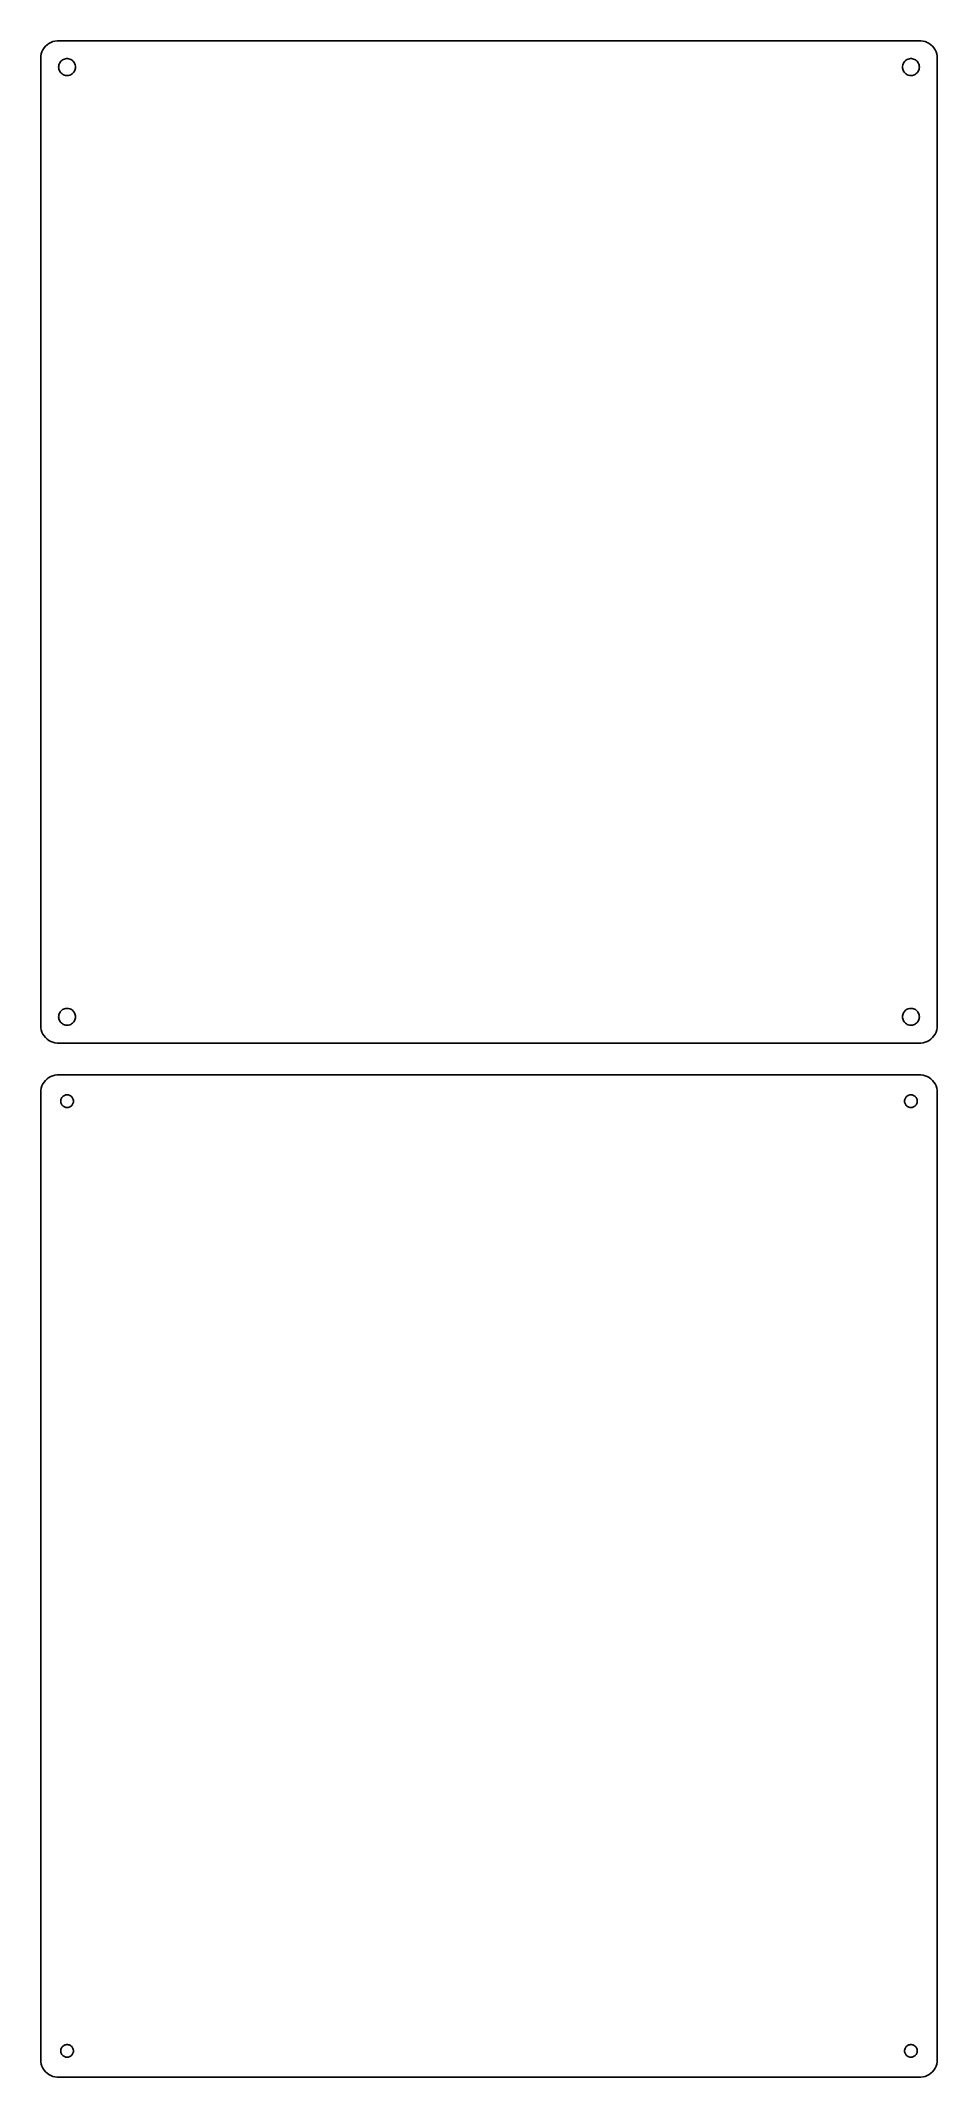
# Model space of a CAD drawing. Header units: metres. Extents: x -128 to 128, y 152 to 730.
import ezdxf

# ---------------------------------------------------------------- set-up
doc = ezdxf.new("R2010")
doc.units = ezdxf.units.M

msp = doc.modelspace()

# ---------------------------------------------------------------- linework, layer by layer
for p, q in [((-125.179, 729.722), (-125.687, 729.353)), ((-124.629, 730.024), (-125.179, 729.722)), ((-124.045, 730.255), (-124.629, 730.024)), ((-123.437, 730.411), (-124.045, 730.255)), ((-122.814, 730.49), (-123.437, 730.411)), ((122.814, 730.49), (-122.814, 730.49)), ((123.437, 730.411), (122.814, 730.49)), ((124.045, 730.255), (123.437, 730.411)), ((124.629, 730.024), (124.045, 730.255)), ((125.179, 729.722), (124.629, 730.024)), ((125.687, 729.353), (125.179, 729.722)), ((-127.461, 726.127), (-127.5, 725.5)), ((-127.5, 725.5), (-127.5, 450.5)), ((-127.343, 726.743), (-127.461, 726.127)), ((-127.149, 727.341), (-127.343, 726.743)), ((-126.882, 727.909), (-127.149, 727.341)), ((-126.545, 728.439), (-126.882, 727.909)), ((-126.145, 728.923), (-126.545, 728.439)), ((-125.687, 729.353), (-126.145, 728.923)), ((-122.325, 723.597), (-122.231, 723.883)), ((-122.231, 723.883), (-122.103, 724.156)), ((-122.103, 724.156), (-121.942, 724.411)), ((-121.942, 724.411), (-121.75, 724.643)), ((-121.75, 724.643), (-121.53, 724.849)), ((-121.53, 724.849), (-121.286, 725.026)), ((-121.286, 725.026), (-121.022, 725.172)), ((-121.022, 725.172), (-120.742, 725.283)), ((-120.742, 725.283), (-120.45, 725.357)), ((-120.45, 725.357), (-120.151, 725.395)), ((-120.151, 725.395), (-119.849, 725.395)), ((-119.849, 725.395), (-119.55, 725.357)), ((-119.55, 725.357), (-119.258, 725.283)), ((-119.258, 725.283), (-118.978, 725.172)), ((-118.978, 725.172), (-118.714, 725.026)), ((-118.714, 725.026), (-118.47, 724.849)), ((-118.47, 724.849), (-118.25, 724.643)), ((-118.25, 724.643), (-118.058, 724.411)), ((-118.058, 724.411), (-117.897, 724.156)), ((-117.897, 724.156), (-117.769, 723.883)), ((-117.769, 723.883), (-117.675, 723.597)), ((117.675, 723.597), (117.769, 723.883)), ((117.769, 723.883), (117.897, 724.156)), ((117.897, 724.156), (118.058, 724.411)), ((118.058, 724.411), (118.25, 724.643)), ((118.25, 724.643), (118.47, 724.849)), ((118.47, 724.849), (118.714, 725.026)), ((118.714, 725.026), (118.978, 725.172)), ((118.978, 725.172), (119.258, 725.283)), ((119.258, 725.283), (119.55, 725.357)), ((119.55, 725.357), (119.849, 725.395)), ((119.849, 725.395), (120.151, 725.395)), ((120.151, 725.395), (120.45, 725.357)), ((120.45, 725.357), (120.742, 725.283)), ((120.742, 725.283), (121.022, 725.172)), ((121.022, 725.172), (121.286, 725.026)), ((121.286, 725.026), (121.53, 724.849)), ((121.53, 724.849), (121.75, 724.643)), ((121.75, 724.643), (121.942, 724.411)), ((121.942, 724.411), (122.103, 724.156)), ((122.103, 724.156), (122.231, 723.883)), ((122.231, 723.883), (122.325, 723.597)), ((126.145, 728.923), (125.687, 729.353)), ((126.545, 728.439), (126.145, 728.923)), ((126.882, 727.909), (126.545, 728.439)), ((127.149, 727.341), (126.882, 727.909)), ((127.343, 726.743), (127.149, 727.341)), ((127.461, 726.127), (127.343, 726.743)), ((127.5, 725.5), (127.461, 726.127)), ((127.5, 450.5), (127.5, 725.5)), ((-122.4, 723), (-122.381, 723.301)), ((-122.381, 722.699), (-122.4, 723)), ((-122.381, 723.301), (-122.325, 723.597)), ((-122.325, 722.403), (-122.381, 722.699)), ((-122.231, 722.117), (-122.325, 722.403)), ((-122.103, 721.844), (-122.231, 722.117)), ((-121.942, 721.589), (-122.103, 721.844)), ((-121.75, 721.357), (-121.942, 721.589)), ((-121.53, 721.151), (-121.75, 721.357)), ((-121.286, 720.974), (-121.53, 721.151)), ((-121.022, 720.828), (-121.286, 720.974)), ((-120.742, 720.717), (-121.022, 720.828)), ((-120.45, 720.643), (-120.742, 720.717)), ((-120.151, 720.605), (-120.45, 720.643)), ((-119.849, 720.605), (-120.151, 720.605)), ((-119.55, 720.643), (-119.849, 720.605)), ((-119.258, 720.717), (-119.55, 720.643)), ((-118.978, 720.828), (-119.258, 720.717)), ((-118.714, 720.974), (-118.978, 720.828)), ((-118.47, 721.151), (-118.714, 720.974)), ((-118.25, 721.357), (-118.47, 721.151)), ((-118.058, 721.589), (-118.25, 721.357)), ((-117.897, 721.844), (-118.058, 721.589)), ((-117.769, 722.117), (-117.897, 721.844)), ((-117.675, 722.403), (-117.769, 722.117)), ((-117.675, 723.597), (-117.619, 723.301)), ((-117.619, 722.699), (-117.675, 722.403)), ((-117.619, 723.301), (-117.6, 723)), ((-117.6, 723), (-117.619, 722.699)), ((117.6, 723), (117.619, 723.301)), ((117.619, 722.699), (117.6, 723)), ((117.619, 723.301), (117.675, 723.597)), ((117.675, 722.403), (117.619, 722.699)), ((117.769, 722.117), (117.675, 722.403)), ((117.897, 721.844), (117.769, 722.117)), ((118.058, 721.589), (117.897, 721.844)), ((118.25, 721.357), (118.058, 721.589)), ((118.47, 721.151), (118.25, 721.357)), ((118.714, 720.974), (118.47, 721.151)), ((118.978, 720.828), (118.714, 720.974)), ((119.258, 720.717), (118.978, 720.828)), ((119.55, 720.643), (119.258, 720.717)), ((119.849, 720.605), (119.55, 720.643)), ((120.151, 720.605), (119.849, 720.605)), ((120.45, 720.643), (120.151, 720.605)), ((120.742, 720.717), (120.45, 720.643)), ((121.022, 720.828), (120.742, 720.717)), ((121.286, 720.974), (121.022, 720.828)), ((121.53, 721.151), (121.286, 720.974)), ((121.75, 721.357), (121.53, 721.151)), ((121.942, 721.589), (121.75, 721.357)), ((122.103, 721.844), (121.942, 721.589)), ((122.231, 722.117), (122.103, 721.844)), ((122.325, 722.403), (122.231, 722.117)), ((122.325, 723.597), (122.381, 723.301)), ((122.381, 722.699), (122.325, 722.403)), ((122.381, 723.301), (122.4, 723)), ((122.4, 723), (122.381, 722.699)), ((-122.4, 453), (-122.381, 453.301)), ((-122.381, 452.699), (-122.4, 453)), ((-122.381, 453.301), (-122.325, 453.597)), ((-122.325, 452.403), (-122.381, 452.699)), ((-122.325, 453.597), (-122.231, 453.883)), ((-122.231, 452.117), (-122.325, 452.403)), ((-122.231, 453.883), (-122.103, 454.156)), ((-122.103, 451.844), (-122.231, 452.117)), ((-122.103, 454.156), (-121.942, 454.411)), ((-121.942, 451.589), (-122.103, 451.844)), ((-121.942, 454.411), (-121.75, 454.643)), ((-121.75, 454.643), (-121.53, 454.849)), ((-121.53, 454.849), (-121.286, 455.026)), ((-121.286, 455.026), (-121.022, 455.172)), ((-121.022, 455.172), (-120.742, 455.283)), ((-120.742, 455.283), (-120.45, 455.357)), ((-120.45, 455.357), (-120.151, 455.395)), ((-120.151, 455.395), (-119.849, 455.395)), ((-119.849, 455.395), (-119.55, 455.357)), ((-119.55, 455.357), (-119.258, 455.283)), ((-119.258, 455.283), (-118.978, 455.172)), ((-118.978, 455.172), (-118.714, 455.026)), ((-118.714, 455.026), (-118.47, 454.849)), ((-118.47, 454.849), (-118.25, 454.643)), ((-118.25, 454.643), (-118.058, 454.411)), ((-118.058, 454.411), (-117.897, 454.156)), ((-117.897, 451.844), (-118.058, 451.589)), ((-117.897, 454.156), (-117.769, 453.883)), ((-117.769, 452.117), (-117.897, 451.844)), ((-117.769, 453.883), (-117.675, 453.597)), ((-117.675, 452.403), (-117.769, 452.117)), ((-117.675, 453.597), (-117.619, 453.301)), ((-117.619, 452.699), (-117.675, 452.403)), ((-117.619, 453.301), (-117.6, 453)), ((-117.6, 453), (-117.619, 452.699)), ((117.6, 453), (117.619, 453.301)), ((117.619, 452.699), (117.6, 453)), ((117.619, 453.301), (117.675, 453.597)), ((117.675, 452.403), (117.619, 452.699)), ((117.675, 453.597), (117.769, 453.883)), ((117.769, 452.117), (117.675, 452.403)), ((117.769, 453.883), (117.897, 454.156)), ((117.897, 451.844), (117.769, 452.117)), ((117.897, 454.156), (118.058, 454.411)), ((118.058, 451.589), (117.897, 451.844)), ((118.058, 454.411), (118.25, 454.643)), ((118.25, 454.643), (118.47, 454.849)), ((118.47, 454.849), (118.714, 455.026)), ((118.714, 455.026), (118.978, 455.172)), ((118.978, 455.172), (119.258, 455.283)), ((119.258, 455.283), (119.55, 455.357)), ((119.55, 455.357), (119.849, 455.395)), ((119.849, 455.395), (120.151, 455.395)), ((120.151, 455.395), (120.45, 455.357)), ((120.45, 455.357), (120.742, 455.283)), ((120.742, 455.283), (121.022, 455.172)), ((121.022, 455.172), (121.286, 455.026)), ((121.286, 455.026), (121.53, 454.849)), ((121.53, 454.849), (121.75, 454.643)), ((121.75, 454.643), (121.942, 454.411)), ((121.942, 454.411), (122.103, 454.156)), ((122.103, 451.844), (121.942, 451.589)), ((122.103, 454.156), (122.231, 453.883)), ((122.231, 452.117), (122.103, 451.844)), ((122.231, 453.883), (122.325, 453.597)), ((122.325, 452.403), (122.231, 452.117)), ((122.325, 453.597), (122.381, 453.301)), ((122.381, 452.699), (122.325, 452.403)), ((122.381, 453.301), (122.4, 453)), ((122.4, 453), (122.381, 452.699)), ((-127.5, 450.5), (-127.461, 449.873)), ((-127.461, 449.873), (-127.343, 449.257)), ((-127.343, 449.257), (-127.149, 448.659)), ((-127.149, 448.659), (-126.882, 448.091)), ((-126.882, 448.091), (-126.545, 447.561)), ((-126.545, 447.561), (-126.145, 447.077)), ((-126.145, 447.077), (-125.687, 446.647)), ((-125.687, 446.647), (-125.179, 446.278)), ((-125.179, 446.278), (-124.629, 445.976)), ((-124.629, 445.976), (-124.045, 445.745)), ((-121.75, 451.357), (-121.942, 451.589)), ((-121.53, 451.151), (-121.75, 451.357)), ((-121.286, 450.974), (-121.53, 451.151)), ((-121.022, 450.828), (-121.286, 450.974)), ((-120.742, 450.717), (-121.022, 450.828)), ((-120.45, 450.643), (-120.742, 450.717)), ((-120.151, 450.605), (-120.45, 450.643)), ((-119.849, 450.605), (-120.151, 450.605)), ((-119.55, 450.643), (-119.849, 450.605)), ((-119.258, 450.717), (-119.55, 450.643)), ((-118.978, 450.828), (-119.258, 450.717)), ((-118.714, 450.974), (-118.978, 450.828)), ((-118.47, 451.151), (-118.714, 450.974)), ((-118.25, 451.357), (-118.47, 451.151)), ((-118.058, 451.589), (-118.25, 451.357)), ((118.25, 451.357), (118.058, 451.589)), ((118.47, 451.151), (118.25, 451.357)), ((118.714, 450.974), (118.47, 451.151)), ((118.978, 450.828), (118.714, 450.974)), ((119.258, 450.717), (118.978, 450.828)), ((119.55, 450.643), (119.258, 450.717)), ((119.849, 450.605), (119.55, 450.643)), ((120.151, 450.605), (119.849, 450.605)), ((120.45, 450.643), (120.151, 450.605)), ((120.742, 450.717), (120.45, 450.643)), ((121.022, 450.828), (120.742, 450.717)), ((121.286, 450.974), (121.022, 450.828)), ((121.53, 451.151), (121.286, 450.974)), ((121.75, 451.357), (121.53, 451.151)), ((121.942, 451.589), (121.75, 451.357)), ((124.045, 445.745), (124.629, 445.976)), ((124.629, 445.976), (125.179, 446.278)), ((125.179, 446.278), (125.687, 446.647)), ((125.687, 446.647), (126.145, 447.077)), ((126.145, 447.077), (126.545, 447.561)), ((126.545, 447.561), (126.882, 448.091)), ((126.882, 448.091), (127.149, 448.659)), ((127.149, 448.659), (127.343, 449.257)), ((127.343, 449.257), (127.461, 449.873)), ((127.461, 449.873), (127.5, 450.5)), ((-124.045, 445.745), (-123.437, 445.589)), ((-123.437, 445.589), (-122.814, 445.51)), ((-122.814, 445.51), (122.814, 445.51)), ((122.814, 445.51), (123.437, 445.589)), ((123.437, 445.589), (124.045, 445.745)), ((-126.545, 434.439), (-126.882, 433.909)), ((-126.145, 434.923), (-126.545, 434.439)), ((-125.687, 435.353), (-126.145, 434.923)), ((-125.179, 435.722), (-125.687, 435.353)), ((-124.629, 436.024), (-125.179, 435.722)), ((-124.045, 436.255), (-124.629, 436.024)), ((-123.437, 436.411), (-124.045, 436.255)), ((-122.814, 436.49), (-123.437, 436.411)), ((122.814, 436.49), (-122.814, 436.49)), ((123.437, 436.411), (122.814, 436.49)), ((124.045, 436.255), (123.437, 436.411)), ((124.629, 436.024), (124.045, 436.255)), ((125.179, 435.722), (124.629, 436.024)), ((125.687, 435.353), (125.179, 435.722)), ((126.145, 434.923), (125.687, 435.353)), ((126.545, 434.439), (126.145, 434.923)), ((126.882, 433.909), (126.545, 434.439)), ((-127.461, 432.127), (-127.5, 431.5)), ((-127.5, 431.5), (-127.5, 156.5)), ((-127.343, 432.743), (-127.461, 432.127)), ((-127.149, 433.341), (-127.343, 432.743)), ((-126.882, 433.909), (-127.149, 433.341)), ((-121.8, 429), (-121.786, 429.226)), ((-121.786, 428.774), (-121.8, 429)), ((-121.786, 429.226), (-121.743, 429.448)), ((-121.743, 428.552), (-121.786, 428.774)), ((-121.743, 429.448), (-121.674, 429.663)), ((-121.674, 428.337), (-121.743, 428.552)), ((-121.674, 429.663), (-121.577, 429.867)), ((-121.577, 429.867), (-121.456, 430.058)), ((-121.456, 430.058), (-121.312, 430.232)), ((-121.312, 430.232), (-121.147, 430.387)), ((-121.147, 430.387), (-120.964, 430.52)), ((-120.964, 430.52), (-120.766, 430.629)), ((-120.766, 430.629), (-120.556, 430.712)), ((-120.556, 430.712), (-120.337, 430.768)), ((-120.337, 430.768), (-120.113, 430.796)), ((-120.113, 430.796), (-119.887, 430.796)), ((-119.887, 430.796), (-119.663, 430.768)), ((-119.663, 430.768), (-119.444, 430.712)), ((-119.444, 430.712), (-119.234, 430.629)), ((-119.234, 430.629), (-119.036, 430.52)), ((-119.036, 430.52), (-118.853, 430.387)), ((-118.853, 430.387), (-118.688, 430.232)), ((-118.688, 430.232), (-118.544, 430.058)), ((-118.544, 430.058), (-118.423, 429.867)), ((-118.423, 429.867), (-118.326, 429.663)), ((-118.326, 429.663), (-118.257, 429.448)), ((-118.257, 428.552), (-118.326, 428.337)), ((-118.257, 429.448), (-118.214, 429.226)), ((-118.214, 428.774), (-118.257, 428.552)), ((-118.214, 429.226), (-118.2, 429)), ((-118.2, 429), (-118.214, 428.774)), ((118.2, 429), (118.214, 429.226)), ((118.214, 428.774), (118.2, 429)), ((118.214, 429.226), (118.257, 429.448)), ((118.257, 428.552), (118.214, 428.774)), ((118.257, 429.448), (118.326, 429.663)), ((118.326, 428.337), (118.257, 428.552)), ((118.326, 429.663), (118.423, 429.867)), ((118.423, 429.867), (118.544, 430.058)), ((118.544, 430.058), (118.688, 430.232)), ((118.688, 430.232), (118.853, 430.387)), ((118.853, 430.387), (119.036, 430.52)), ((119.036, 430.52), (119.234, 430.629)), ((119.234, 430.629), (119.444, 430.712)), ((119.444, 430.712), (119.663, 430.768)), ((119.663, 430.768), (119.887, 430.796)), ((119.887, 430.796), (120.113, 430.796)), ((120.113, 430.796), (120.337, 430.768)), ((120.337, 430.768), (120.556, 430.712)), ((120.556, 430.712), (120.766, 430.629)), ((120.766, 430.629), (120.964, 430.52)), ((120.964, 430.52), (121.147, 430.387)), ((121.147, 430.387), (121.312, 430.232)), ((121.312, 430.232), (121.456, 430.058)), ((121.456, 430.058), (121.577, 429.867)), ((121.577, 429.867), (121.674, 429.663)), ((121.674, 429.663), (121.743, 429.448)), ((121.743, 428.552), (121.674, 428.337)), ((121.743, 429.448), (121.786, 429.226)), ((121.786, 428.774), (121.743, 428.552)), ((121.786, 429.226), (121.8, 429)), ((121.8, 429), (121.786, 428.774)), ((127.149, 433.341), (126.882, 433.909)), ((127.343, 432.743), (127.149, 433.341)), ((127.461, 432.127), (127.343, 432.743)), ((127.5, 431.5), (127.461, 432.127)), ((127.5, 156.5), (127.5, 431.5)), ((-121.577, 428.133), (-121.674, 428.337)), ((-121.456, 427.942), (-121.577, 428.133)), ((-121.312, 427.768), (-121.456, 427.942)), ((-121.147, 427.613), (-121.312, 427.768)), ((-120.964, 427.48), (-121.147, 427.613)), ((-120.766, 427.371), (-120.964, 427.48)), ((-120.556, 427.288), (-120.766, 427.371)), ((-120.337, 427.232), (-120.556, 427.288)), ((-120.113, 427.204), (-120.337, 427.232)), ((-119.887, 427.204), (-120.113, 427.204)), ((-119.663, 427.232), (-119.887, 427.204)), ((-119.444, 427.288), (-119.663, 427.232)), ((-119.234, 427.371), (-119.444, 427.288)), ((-119.036, 427.48), (-119.234, 427.371)), ((-118.853, 427.613), (-119.036, 427.48)), ((-118.688, 427.768), (-118.853, 427.613)), ((-118.544, 427.942), (-118.688, 427.768)), ((-118.423, 428.133), (-118.544, 427.942)), ((-118.326, 428.337), (-118.423, 428.133)), ((118.423, 428.133), (118.326, 428.337)), ((118.544, 427.942), (118.423, 428.133)), ((118.688, 427.768), (118.544, 427.942)), ((118.853, 427.613), (118.688, 427.768)), ((119.036, 427.48), (118.853, 427.613)), ((119.234, 427.371), (119.036, 427.48)), ((119.444, 427.288), (119.234, 427.371)), ((119.663, 427.232), (119.444, 427.288)), ((119.887, 427.204), (119.663, 427.232)), ((120.113, 427.204), (119.887, 427.204)), ((120.337, 427.232), (120.113, 427.204)), ((120.556, 427.288), (120.337, 427.232)), ((120.766, 427.371), (120.556, 427.288)), ((120.964, 427.48), (120.766, 427.371)), ((121.147, 427.613), (120.964, 427.48)), ((121.312, 427.768), (121.147, 427.613)), ((121.456, 427.942), (121.312, 427.768)), ((121.577, 428.133), (121.456, 427.942)), ((121.674, 428.337), (121.577, 428.133)), ((-127.5, 156.5), (-127.461, 155.873)), ((-121.8, 159), (-121.786, 159.226)), ((-121.786, 158.774), (-121.8, 159)), ((-121.786, 159.226), (-121.743, 159.448)), ((-121.743, 158.552), (-121.786, 158.774)), ((-121.743, 159.448), (-121.674, 159.663)), ((-121.674, 158.337), (-121.743, 158.552)), ((-121.674, 159.663), (-121.577, 159.867)), ((-121.577, 158.133), (-121.674, 158.337)), ((-121.577, 159.867), (-121.456, 160.058)), ((-121.456, 157.942), (-121.577, 158.133)), ((-121.456, 160.058), (-121.312, 160.232)), ((-121.312, 157.768), (-121.456, 157.942)), ((-121.312, 160.232), (-121.147, 160.387)), ((-121.147, 157.613), (-121.312, 157.768)), ((-121.147, 160.387), (-120.964, 160.52)), ((-120.964, 157.48), (-121.147, 157.613)), ((-120.964, 160.52), (-120.766, 160.629)), ((-120.766, 157.371), (-120.964, 157.48)), ((-120.766, 160.629), (-120.556, 160.712)), ((-120.556, 157.288), (-120.766, 157.371)), ((-120.556, 160.712), (-120.337, 160.768)), ((-120.337, 157.232), (-120.556, 157.288)), ((-120.337, 160.768), (-120.113, 160.796)), ((-120.113, 157.204), (-120.337, 157.232)), ((-120.113, 160.796), (-119.887, 160.796)), ((-119.887, 157.204), (-120.113, 157.204)), ((-119.887, 160.796), (-119.663, 160.768)), ((-119.663, 157.232), (-119.887, 157.204)), ((-119.663, 160.768), (-119.444, 160.712)), ((-119.444, 157.288), (-119.663, 157.232)), ((-119.444, 160.712), (-119.234, 160.629)), ((-119.234, 157.371), (-119.444, 157.288)), ((-119.234, 160.629), (-119.036, 160.52)), ((-119.036, 157.48), (-119.234, 157.371)), ((-119.036, 160.52), (-118.853, 160.387)), ((-118.853, 157.613), (-119.036, 157.48)), ((-118.853, 160.387), (-118.688, 160.232)), ((-118.688, 157.768), (-118.853, 157.613)), ((-118.688, 160.232), (-118.544, 160.058)), ((-118.544, 157.942), (-118.688, 157.768)), ((-118.544, 160.058), (-118.423, 159.867)), ((-118.423, 158.133), (-118.544, 157.942)), ((-118.423, 159.867), (-118.326, 159.663)), ((-118.326, 158.337), (-118.423, 158.133)), ((-118.326, 159.663), (-118.257, 159.448)), ((-118.257, 158.552), (-118.326, 158.337)), ((-118.257, 159.448), (-118.214, 159.226)), ((-118.214, 158.774), (-118.257, 158.552)), ((-118.214, 159.226), (-118.2, 159)), ((-118.2, 159), (-118.214, 158.774)), ((118.2, 159), (118.214, 159.226)), ((118.214, 158.774), (118.2, 159)), ((118.214, 159.226), (118.257, 159.448)), ((118.257, 158.552), (118.214, 158.774)), ((118.257, 159.448), (118.326, 159.663)), ((118.326, 158.337), (118.257, 158.552)), ((118.326, 159.663), (118.423, 159.867)), ((118.423, 158.133), (118.326, 158.337)), ((118.423, 159.867), (118.544, 160.058)), ((118.544, 157.942), (118.423, 158.133)), ((118.544, 160.058), (118.688, 160.232)), ((118.688, 157.768), (118.544, 157.942)), ((118.688, 160.232), (118.853, 160.387)), ((118.853, 157.613), (118.688, 157.768)), ((118.853, 160.387), (119.036, 160.52)), ((119.036, 157.48), (118.853, 157.613)), ((119.036, 160.52), (119.234, 160.629)), ((119.234, 157.371), (119.036, 157.48)), ((119.234, 160.629), (119.444, 160.712)), ((119.444, 157.288), (119.234, 157.371)), ((119.444, 160.712), (119.663, 160.768)), ((119.663, 157.232), (119.444, 157.288)), ((119.663, 160.768), (119.887, 160.796)), ((119.887, 157.204), (119.663, 157.232)), ((119.887, 160.796), (120.113, 160.796)), ((120.113, 157.204), (119.887, 157.204)), ((120.113, 160.796), (120.337, 160.768)), ((120.337, 157.232), (120.113, 157.204)), ((120.337, 160.768), (120.556, 160.712)), ((120.556, 157.288), (120.337, 157.232)), ((120.556, 160.712), (120.766, 160.629)), ((120.766, 157.371), (120.556, 157.288)), ((120.766, 160.629), (120.964, 160.52)), ((120.964, 157.48), (120.766, 157.371)), ((120.964, 160.52), (121.147, 160.387)), ((121.147, 157.613), (120.964, 157.48)), ((121.147, 160.387), (121.312, 160.232)), ((121.312, 157.768), (121.147, 157.613)), ((121.312, 160.232), (121.456, 160.058)), ((121.456, 157.942), (121.312, 157.768)), ((121.456, 160.058), (121.577, 159.867)), ((121.577, 158.133), (121.456, 157.942)), ((121.577, 159.867), (121.674, 159.663)), ((121.674, 158.337), (121.577, 158.133)), ((121.674, 159.663), (121.743, 159.448)), ((121.743, 158.552), (121.674, 158.337)), ((121.743, 159.448), (121.786, 159.226)), ((121.786, 158.774), (121.743, 158.552)), ((121.786, 159.226), (121.8, 159)), ((121.8, 159), (121.786, 158.774)), ((127.461, 155.873), (127.5, 156.5)), ((-127.461, 155.873), (-127.343, 155.257)), ((-127.343, 155.257), (-127.149, 154.659)), ((-127.149, 154.659), (-126.882, 154.091)), ((-126.882, 154.091), (-126.545, 153.561)), ((-126.545, 153.561), (-126.145, 153.077)), ((-126.145, 153.077), (-125.687, 152.647)), ((-125.687, 152.647), (-125.179, 152.278)), ((-125.179, 152.278), (-124.629, 151.976)), ((-124.629, 151.976), (-124.045, 151.745)), ((-124.045, 151.745), (-123.437, 151.589)), ((-123.437, 151.589), (-122.814, 151.51)), ((-122.814, 151.51), (122.814, 151.51)), ((122.814, 151.51), (123.437, 151.589)), ((123.437, 151.589), (124.045, 151.745)), ((124.045, 151.745), (124.629, 151.976)), ((124.629, 151.976), (125.179, 152.278)), ((125.179, 152.278), (125.687, 152.647)), ((125.687, 152.647), (126.145, 153.077)), ((126.145, 153.077), (126.545, 153.561)), ((126.545, 153.561), (126.882, 154.091)), ((126.882, 154.091), (127.149, 154.659)), ((127.149, 154.659), (127.343, 155.257)), ((127.343, 155.257), (127.461, 155.873))]:
    msp.add_line(p, q)

doc.saveas('drawing.dxf')
